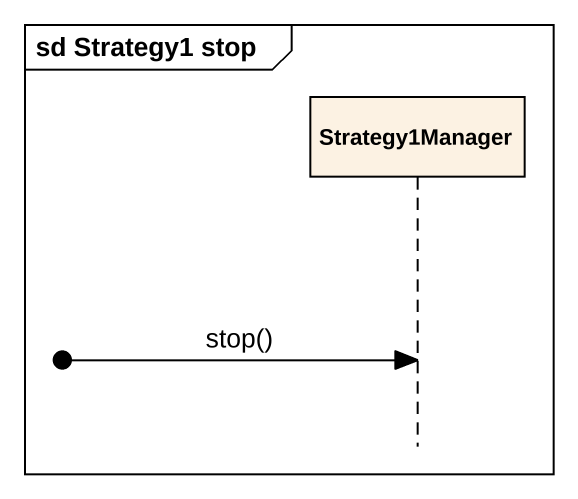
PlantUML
@startuml
mainframe sd Strategy1 stop
hide footbox
participant Strategy1Manager

[o-> Strategy1Manager : stop()
@enduml
